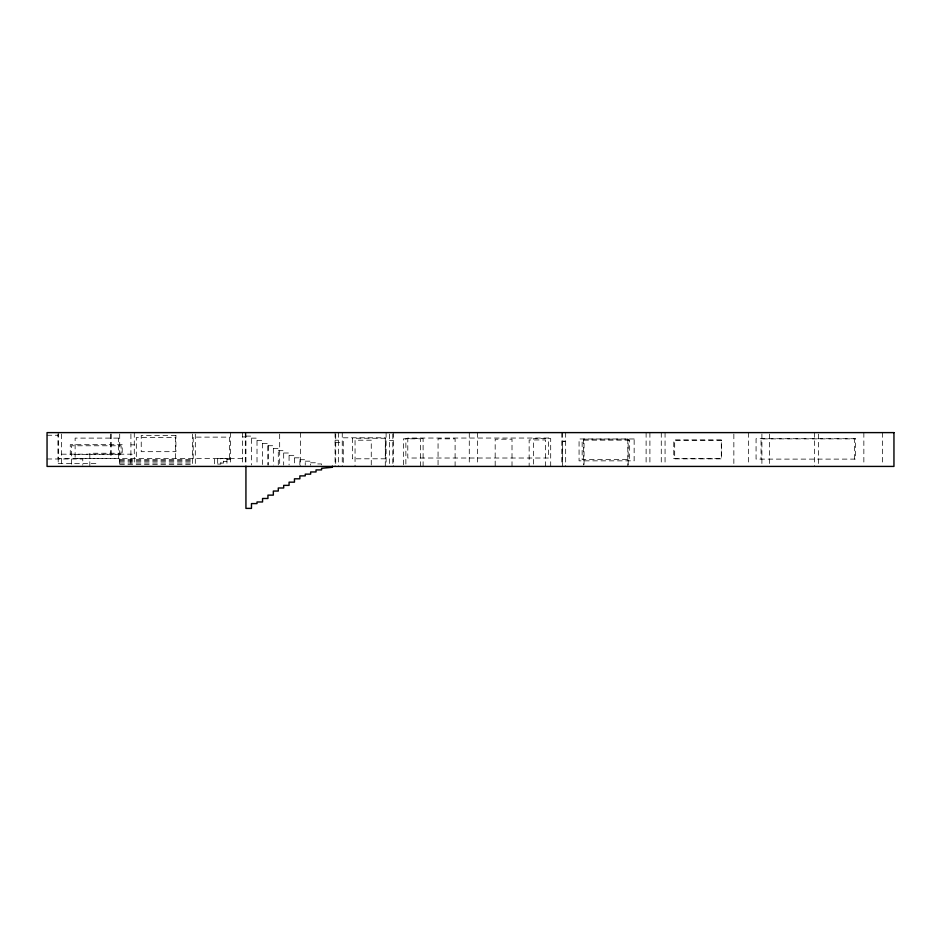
<?xml version="1.0" encoding="UTF-8"?>
<svg xmlns="http://www.w3.org/2000/svg" width="941" height="941" viewBox="0 0 941 941"><rect width="100%" height="100%" fill="white"/><g stroke="black" fill="none" stroke-linecap="round" stroke-linejoin="round"><path stroke-width="0.71" stroke-dasharray="4.71 3.53" d="M47.05 435.248L58.201 435.248M245.93 436.106L251.47 436.106L251.47 465.007M242.566 436.918L245.93 436.918M251.47 438.141L257.011 438.141L257.011 464.983M335.09 440.212L338.466 440.212M257.011 440.623L262.551 440.623L262.551 464.983M389.468 440.659L393.267 440.659M565.67 441.129L562.459 441.129L562.459 466.418M562.459 441.635L565.67 441.635M335.09 442.47L342.253 442.435M262.551 443.387L267.938 443.387L267.938 465.042M130.905 444.846L134.281 444.846M267.938 445.728L273.337 445.728L273.337 465.054M273.337 448.634L278.289 448.634L278.289 464.983M278.289 450.68L283.676 450.68L283.676 465.077M283.676 453.009L289.075 453.009L289.075 465.03M61.577 454.185L134.281 454.185M289.075 455.338L294.462 455.338L294.462 464.983M294.462 457.82L299.861 457.82L299.861 465.077M242.566 458.408L58.083 458.408L58.083 434.036M230.474 458.549L214.548 458.549L214.548 465.113M47.05 458.985L82.773 458.985L82.773 465.183M119.707 459.42L192.576 459.42M226.957 459.42L230.474 459.42M299.861 459.714L305.249 459.714L305.249 465.113M119.707 460.584L192.576 460.584M305.249 461.172L310.648 461.172L310.648 465.207M223.535 461.466L226.957 461.466M119.707 461.76L192.576 461.76M310.648 462.772L316.035 462.772L316.035 463.937L321.575 463.937L321.575 464.96M119.707 463.066L192.576 463.066M220.806 463.066L223.535 463.066L223.535 458.549M58.201 463.36L97.629 463.36M217.677 464.089L220.806 464.089L220.806 458.549M119.707 464.525L192.576 464.525M882.646 432.613L882.646 464.948M863.85 432.613L863.85 464.948M854.463 459.126L854.463 438.871L761.046 438.871L761.046 459.126M818.376 434.083L818.376 466.418M814.588 432.613L814.588 466.418M769.409 434.083L769.409 466.418M761.904 434.083L761.904 466.418M748.424 432.613L748.424 464.948M733.851 434.083L733.851 464.948M665.064 432.613L665.064 464.948M661.276 432.613L661.276 464.948M649.902 432.613L649.902 464.948M646.114 432.613L646.114 464.948M628.188 464.983L628.188 439.141L584.055 439.141L584.055 466.418M627.823 439.012L627.823 466.418M583.467 439.012L583.467 464.972M565.67 432.613L565.67 466.418M562.295 432.613L562.295 464.948M561.871 432.613L561.871 464.948M550.697 466.418L550.697 438.541L533.476 438.541L533.476 466.418M545.509 466.418L545.509 439.941L529.148 439.941L529.148 466.418M512.01 466.418L512.01 439.2L495.178 439.2L495.178 466.418M477.569 432.613L477.569 464.948M469.277 432.613L469.277 464.948M455.103 466.418L455.103 438.835L438.059 438.835L438.059 464.972M423.097 466.418L423.097 438.541L405.865 438.541L405.865 466.418M420.498 466.418L420.498 438.824L403.442 438.824L403.442 466.418M393.267 432.613L393.267 466.418M392.844 434.083L392.844 464.948M389.468 434.083L389.468 466.418M386.104 432.613L386.104 464.948M385.292 466.418L385.292 437.8L343.277 437.8L343.277 464.983M371.26 464.96L371.26 440.2L355.051 440.2L355.051 466.418M342.253 432.613L342.253 466.418M338.466 432.613L338.466 466.418M335.714 434.083L335.714 466.418M335.09 432.613L335.09 466.418M300.579 432.613L300.579 466.418M279.677 434.083L279.677 466.418M268.185 445.728L268.185 465.042M245.93 432.613L245.93 466.418M245.307 432.613L245.307 464.948M242.566 432.613L242.566 465.089M230.474 432.613L230.474 465.113M229.486 458.255L229.486 437.13L193.199 437.13L193.199 458.255M226.957 458.549L226.957 465.183M217.677 458.549L217.677 464.96M195.316 434.083L195.316 464.948M192.576 434.036L192.576 465.089M175.379 458.267L175.379 437.565L136.316 437.565L136.316 458.267M134.281 432.613L134.281 464.948M130.905 434.048L130.905 465.054M119.707 434.036L119.707 465.089M111.25 434.036L111.25 458.408M110.544 434.036L110.544 458.408M89.818 466.418L89.818 453.244L121.107 453.244L121.107 445.775L71.375 445.775L71.363 466.418M61.577 434.048L61.577 465.054M58.201 432.613L58.201 465.183M175.92 435.495L141.232 435.495L141.232 451.68L175.92 451.68L175.92 435.495M118.413 438.106L75.127 438.106L75.127 458.514L118.413 458.514L118.413 438.106M548.579 438.047L407.794 438.047L407.794 458.02L548.579 458.02L548.579 438.047M385.645 438.247L352.393 438.247L352.393 458.796L385.645 458.796L385.645 438.247M855.463 438.706L756.07 438.706L756.07 459.114L855.463 459.114L855.463 438.706M634.152 438.976L579.068 438.976L579.068 460.843L634.152 460.843L634.152 438.976M721.312 439.894L674.685 439.894L674.685 458.832L721.312 458.832L721.312 439.894M629.658 440.153L582.15 440.153L582.15 459.537L629.658 459.537L629.658 440.153M721.571 440.317L673.78 440.317L673.78 458.679L721.571 458.679L721.571 440.317M122.212 444.681L70.281 444.681L70.281 454.35L122.212 454.35L122.212 444.681"/><path stroke-width="1.41" d="M332.361 466.124L332.361 467.289L321.575 468.312L321.575 469.912L316.035 469.912L316.035 471.959L310.648 471.959L310.648 474.146L305.249 474.146L305.249 475.887L299.861 475.887L299.861 478.804L294.462 478.804L294.462 482.157L289.075 482.157L289.075 485.368L283.676 485.368L283.676 487.991L278.289 487.991L278.289 491.049L273.337 491.049L273.337 495.131L267.938 495.131L267.938 498.483L262.551 498.483L262.551 501.976L257.011 501.976L257.011 503.588L251.47 503.588L251.47 508.387L245.93 508.387L245.93 466.418M893.95 432.613L47.05 432.613L47.05 466.418L893.95 466.418L893.95 432.613"/></g></svg>
